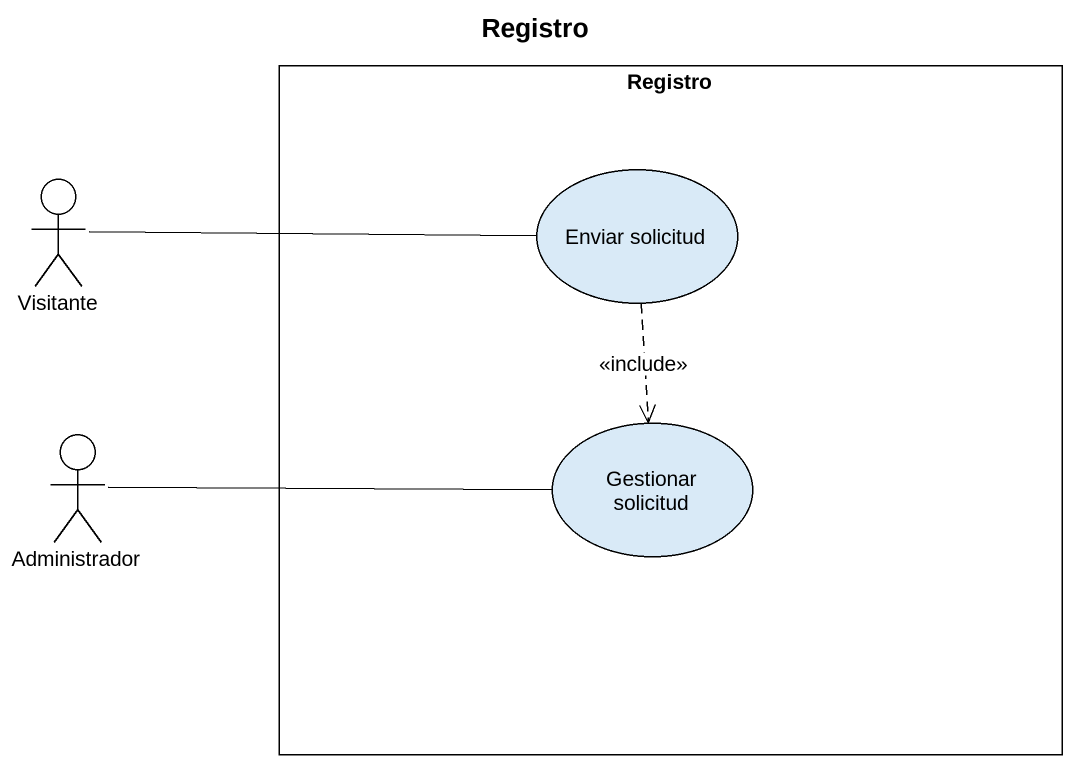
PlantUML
@startuml
title Registro
rectangle Registro {
  usecase "Enviar solicitud" as Enviar_solicitud
  usecase "Gestionar solicitud" as Gestionar_solicitud
}
actor Visitante
actor Administrador
Enviar_solicitud ..> Gestionar_solicitud : <<include>>
Visitante -right- Enviar_solicitud
Administrador -right- Gestionar_solicitud
@enduml
